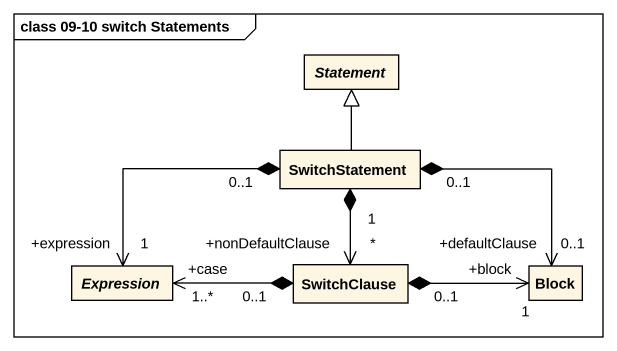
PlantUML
@startuml
mainframe class 09-10 switch Statements
hide circle
hide empty members
abstract class Statement
class SwitchStatement
abstract class Expression
class SwitchClause
class Block
SwitchStatement -up-|> Statement
SwitchStatement "0..1" *-left-> "+expression\n1" Expression
SwitchStatement "1" *--> "+nonDefaultClause\n*" SwitchClause
SwitchStatement "0..1" *-right-> "+defaultClause\n0..1" Block
SwitchClause "0..1" *-left-> "+case\n1..*" Expression
SwitchClause "0..1" *-right-> "+block\n1" Block
@enduml
